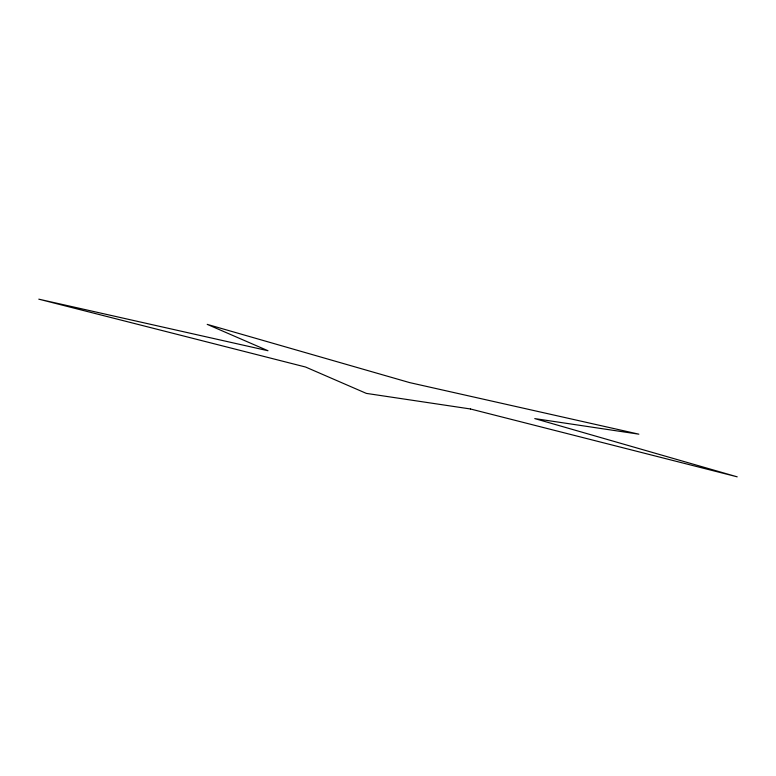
<?xml version="1.0" encoding="UTF-8"?>
<svg xmlns="http://www.w3.org/2000/svg" width="776" height="776" viewBox="0 0 776 776"><rect width="100%" height="100%" fill="white"/><g stroke="black" fill="none" stroke-linecap="round" stroke-linejoin="round"><path stroke-width="1.16" d="M470.431 408.971L366.35 393.393L305.569 367.029L38.8 299.167L268.001 350.733L207.211 324.368L409.65 382.607L638.852 434.172L534.761 418.594L737.2 476.833L470.431 408.971"/></g></svg>
